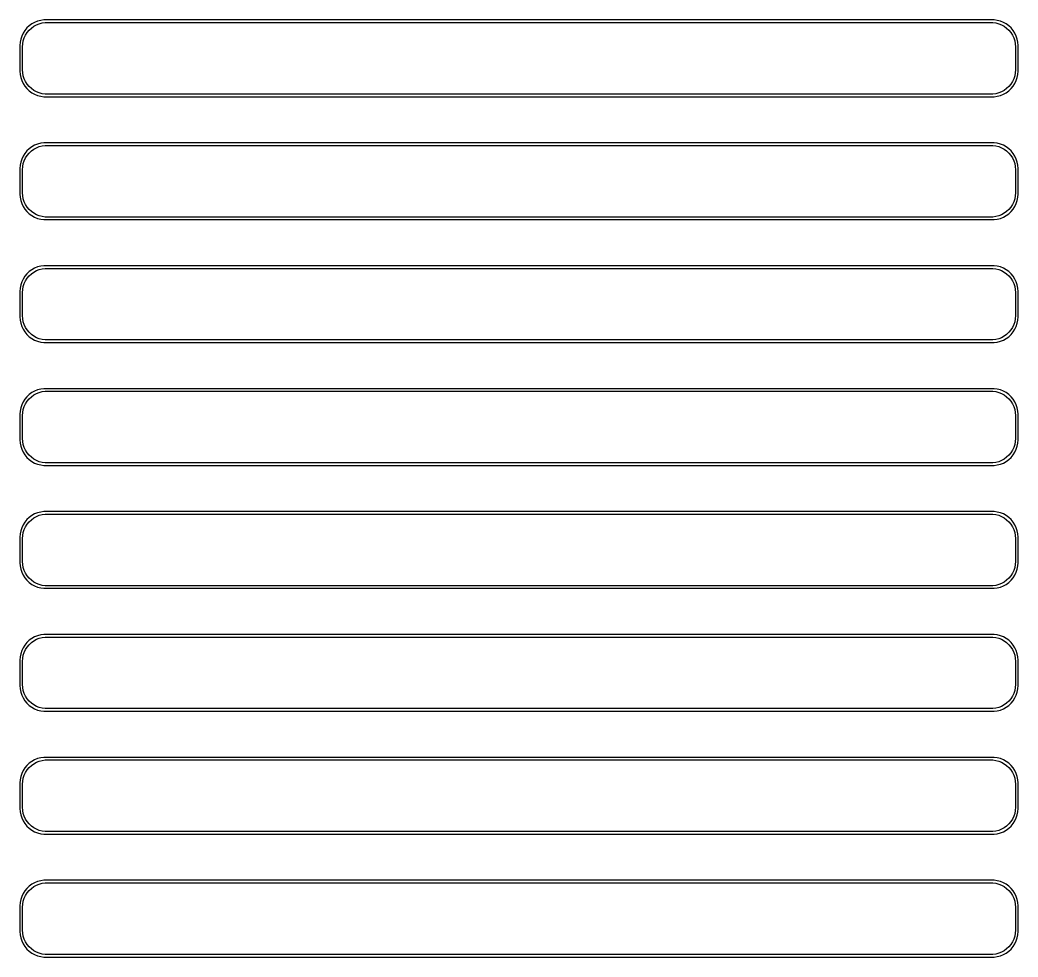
# Model space of a CAD drawing. Header units: metres. Extents: x -98 to 98, y 353 to 703.
# Drawn here: x -97.5 to 97.5, y 520.5 to 703.5 of the extents above; entities that cross this region are included whole.
import ezdxf

# ---------------------------------------------------------------- set-up
doc = ezdxf.new("R2010")
doc.units = ezdxf.units.M

msp = doc.modelspace()

# ---------------------------------------------------------------- linework, layer by layer
for p, q in [((-95.6871, 702.353), (-96.1448, 701.923)), ((-95.1791, 702.722), (-95.6871, 702.353)), ((-95.2778, 701.91), (-94.7952, 702.261)), ((-94.6289, 703.024), (-95.1791, 702.722)), ((-94.7952, 702.261), (-94.2724, 702.548)), ((-94.0451, 703.255), (-94.6289, 703.024)), ((-94.2724, 702.548), (-93.7178, 702.768)), ((-93.4369, 703.411), (-94.0451, 703.255)), ((-93.7178, 702.768), (-93.1401, 702.916)), ((-92.8139, 703.49), (-93.4369, 703.411)), ((-93.1401, 702.916), (-92.5482, 702.991)), ((92.8139, 703.49), (-92.8139, 703.49)), ((-92.5482, 702.991), (92.5482, 702.991)), ((92.5482, 702.991), (93.1401, 702.916)), ((93.4369, 703.411), (92.8139, 703.49)), ((93.1401, 702.916), (93.7178, 702.768)), ((94.0451, 703.255), (93.4369, 703.411)), ((93.7178, 702.768), (94.2724, 702.548)), ((94.6289, 703.024), (94.0451, 703.255)), ((94.2724, 702.548), (94.7952, 702.261)), ((95.1791, 702.722), (94.6289, 703.024)), ((94.7952, 702.261), (95.2778, 701.91)), ((95.6871, 702.353), (95.1791, 702.722)), ((96.1448, 701.923), (95.6871, 702.353)), ((-97.1489, 700.341), (-97.3429, 699.743)), ((-96.8815, 700.909), (-97.1489, 700.341)), ((-96.5451, 701.439), (-96.8815, 700.909)), ((-96.6664, 699.999), (-96.4125, 700.538)), ((-96.1448, 701.923), (-96.5451, 701.439)), ((-96.4125, 700.538), (-96.0928, 701.042)), ((-96.0928, 701.042), (-95.7126, 701.502)), ((-95.7126, 701.502), (-95.2778, 701.91)), ((95.2778, 701.91), (95.7126, 701.502)), ((95.7126, 701.502), (96.0928, 701.042)), ((96.0928, 701.042), (96.4125, 700.538)), ((96.5451, 701.439), (96.1448, 701.923)), ((96.4125, 700.538), (96.6664, 699.999)), ((96.8815, 700.909), (96.5451, 701.439)), ((97.1489, 700.341), (96.8815, 700.909)), ((97.3429, 699.743), (97.1489, 700.341)), ((-97.4606, 699.127), (-97.5, 698.5)), ((-97.5, 698.5), (-97.5, 693.5)), ((-97.3429, 699.743), (-97.4606, 699.127)), ((-97, 698.25), (-96.9625, 698.845)), ((-97, 693.75), (-97, 698.25)), ((-96.9625, 698.845), (-96.8508, 699.431)), ((-96.8508, 699.431), (-96.6664, 699.999)), ((96.6664, 699.999), (96.8508, 699.431)), ((96.8508, 699.431), (96.9625, 698.845)), ((96.9625, 698.845), (97, 698.25)), ((97, 698.25), (97, 693.75)), ((97.4606, 699.127), (97.3429, 699.743)), ((97.5, 698.5), (97.4606, 699.127)), ((97.5, 693.5), (97.5, 698.5)), ((-97.5, 693.5), (-97.4606, 692.873)), ((-97.4606, 692.873), (-97.3429, 692.257)), ((-97.3429, 692.257), (-97.1489, 691.659)), ((-96.9625, 693.155), (-97, 693.75)), ((-96.8508, 692.569), (-96.9625, 693.155)), ((-96.6664, 692.001), (-96.8508, 692.569)), ((96.8508, 692.569), (96.6664, 692.001)), ((96.9625, 693.155), (96.8508, 692.569)), ((97, 693.75), (96.9625, 693.155)), ((97.1489, 691.659), (97.3429, 692.257)), ((97.3429, 692.257), (97.4606, 692.873)), ((97.4606, 692.873), (97.5, 693.5)), ((-97.1489, 691.659), (-96.8815, 691.091)), ((-96.8815, 691.091), (-96.5451, 690.561)), ((-96.4125, 691.462), (-96.6664, 692.001)), ((-96.5451, 690.561), (-96.1448, 690.077)), ((-96.0928, 690.958), (-96.4125, 691.462)), ((-95.7126, 690.498), (-96.0928, 690.958)), ((-95.2778, 690.09), (-95.7126, 690.498)), ((95.7126, 690.498), (95.2778, 690.09)), ((96.0928, 690.958), (95.7126, 690.498)), ((96.4125, 691.462), (96.0928, 690.958)), ((96.1448, 690.077), (96.5451, 690.561)), ((96.6664, 692.001), (96.4125, 691.462)), ((96.5451, 690.561), (96.8815, 691.091)), ((96.8815, 691.091), (97.1489, 691.659)), ((-96.1448, 690.077), (-95.6871, 689.647)), ((-95.6871, 689.647), (-95.1791, 689.278)), ((-94.7952, 689.739), (-95.2778, 690.09)), ((-95.1791, 689.278), (-94.6289, 688.976)), ((-94.2724, 689.452), (-94.7952, 689.739)), ((-94.6289, 688.976), (-94.0451, 688.745)), ((-93.7178, 689.232), (-94.2724, 689.452)), ((-94.0451, 688.745), (-93.4369, 688.589)), ((-93.1401, 689.084), (-93.7178, 689.232)), ((-93.4369, 688.589), (-92.8139, 688.51)), ((-92.5482, 689.009), (-93.1401, 689.084)), ((-92.8139, 688.51), (92.8139, 688.51)), ((92.5482, 689.009), (-92.5482, 689.009)), ((93.1401, 689.084), (92.5482, 689.009)), ((92.8139, 688.51), (93.4369, 688.589)), ((93.7178, 689.232), (93.1401, 689.084)), ((93.4369, 688.589), (94.0451, 688.745)), ((94.2724, 689.452), (93.7178, 689.232)), ((94.0451, 688.745), (94.6289, 688.976)), ((94.7952, 689.739), (94.2724, 689.452)), ((94.6289, 688.976), (95.1791, 689.278)), ((95.2778, 690.09), (94.7952, 689.739)), ((95.1791, 689.278), (95.6871, 689.647)), ((95.6871, 689.647), (96.1448, 690.077)), ((-95.1791, 678.722), (-95.6871, 678.353)), ((-94.6289, 679.024), (-95.1791, 678.722)), ((-94.0451, 679.255), (-94.6289, 679.024)), ((-94.2724, 678.548), (-93.7178, 678.768)), ((-93.4369, 679.411), (-94.0451, 679.255)), ((-93.7178, 678.768), (-93.1401, 678.916)), ((-92.8139, 679.49), (-93.4369, 679.411)), ((-93.1401, 678.916), (-92.5482, 678.991)), ((92.8139, 679.49), (-92.8139, 679.49)), ((-92.5482, 678.991), (92.5482, 678.991)), ((92.5482, 678.991), (93.1401, 678.916)), ((93.4369, 679.411), (92.8139, 679.49)), ((93.1401, 678.916), (93.7178, 678.768)), ((94.0451, 679.255), (93.4369, 679.411)), ((93.7178, 678.768), (94.2724, 678.548)), ((94.6289, 679.024), (94.0451, 679.255)), ((95.1791, 678.722), (94.6289, 679.024)), ((95.6871, 678.353), (95.1791, 678.722)), ((-96.8815, 676.909), (-97.1489, 676.341)), ((-96.5451, 677.439), (-96.8815, 676.909)), ((-96.1448, 677.923), (-96.5451, 677.439)), ((-96.4125, 676.538), (-96.0928, 677.042)), ((-95.6871, 678.353), (-96.1448, 677.923)), ((-96.0928, 677.042), (-95.7126, 677.502)), ((-95.7126, 677.502), (-95.2778, 677.91)), ((-95.2778, 677.91), (-94.7952, 678.261)), ((-94.7952, 678.261), (-94.2724, 678.548)), ((94.2724, 678.548), (94.7952, 678.261)), ((94.7952, 678.261), (95.2778, 677.91)), ((95.2778, 677.91), (95.7126, 677.502)), ((96.1448, 677.923), (95.6871, 678.353)), ((95.7126, 677.502), (96.0928, 677.042)), ((96.0928, 677.042), (96.4125, 676.538)), ((96.5451, 677.439), (96.1448, 677.923)), ((96.8815, 676.909), (96.5451, 677.439)), ((97.1489, 676.341), (96.8815, 676.909)), ((-97.4606, 675.127), (-97.5, 674.5)), ((-97.3429, 675.743), (-97.4606, 675.127)), ((-97.1489, 676.341), (-97.3429, 675.743)), ((-97, 674.25), (-96.9625, 674.845)), ((-96.9625, 674.845), (-96.8508, 675.431)), ((-96.8508, 675.431), (-96.6664, 675.999)), ((-96.6664, 675.999), (-96.4125, 676.538)), ((96.4125, 676.538), (96.6664, 675.999)), ((96.6664, 675.999), (96.8508, 675.431)), ((96.8508, 675.431), (96.9625, 674.845)), ((96.9625, 674.845), (97, 674.25)), ((97.3429, 675.743), (97.1489, 676.341)), ((97.4606, 675.127), (97.3429, 675.743)), ((97.5, 674.5), (97.4606, 675.127)), ((-97.5, 674.5), (-97.5, 669.5)), ((-97, 669.75), (-97, 674.25)), ((97, 674.25), (97, 669.75)), ((97.5, 669.5), (97.5, 674.5)), ((-97.5, 669.5), (-97.4606, 668.873)), ((-97.4606, 668.873), (-97.3429, 668.257)), ((-96.9625, 669.155), (-97, 669.75)), ((-96.8508, 668.569), (-96.9625, 669.155)), ((96.9625, 669.155), (96.8508, 668.569)), ((97, 669.75), (96.9625, 669.155)), ((97.3429, 668.257), (97.4606, 668.873)), ((97.4606, 668.873), (97.5, 669.5)), ((-97.3429, 668.257), (-97.1489, 667.659)), ((-97.1489, 667.659), (-96.8815, 667.091)), ((-96.8815, 667.091), (-96.5451, 666.561)), ((-96.6664, 668.001), (-96.8508, 668.569)), ((-96.4125, 667.462), (-96.6664, 668.001)), ((-96.0928, 666.958), (-96.4125, 667.462)), ((-95.7126, 666.498), (-96.0928, 666.958)), ((96.0928, 666.958), (95.7126, 666.498)), ((96.4125, 667.462), (96.0928, 666.958)), ((96.6664, 668.001), (96.4125, 667.462)), ((96.5451, 666.561), (96.8815, 667.091)), ((96.8508, 668.569), (96.6664, 668.001)), ((96.8815, 667.091), (97.1489, 667.659)), ((97.1489, 667.659), (97.3429, 668.257)), ((-96.5451, 666.561), (-96.1448, 666.077)), ((-96.1448, 666.077), (-95.6871, 665.647)), ((-95.2778, 666.09), (-95.7126, 666.498)), ((-95.6871, 665.647), (-95.1791, 665.278)), ((-94.7952, 665.739), (-95.2778, 666.09)), ((-95.1791, 665.278), (-94.6289, 664.976)), ((-94.2724, 665.452), (-94.7952, 665.739)), ((-94.6289, 664.976), (-94.0451, 664.745)), ((-93.7178, 665.232), (-94.2724, 665.452)), ((-93.1401, 665.084), (-93.7178, 665.232)), ((-92.5482, 665.009), (-93.1401, 665.084)), ((92.5482, 665.009), (-92.5482, 665.009)), ((93.1401, 665.084), (92.5482, 665.009)), ((93.7178, 665.232), (93.1401, 665.084)), ((94.2724, 665.452), (93.7178, 665.232)), ((94.0451, 664.745), (94.6289, 664.976)), ((94.7952, 665.739), (94.2724, 665.452)), ((94.6289, 664.976), (95.1791, 665.278)), ((95.2778, 666.09), (94.7952, 665.739)), ((95.1791, 665.278), (95.6871, 665.647)), ((95.7126, 666.498), (95.2778, 666.09)), ((95.6871, 665.647), (96.1448, 666.077)), ((96.1448, 666.077), (96.5451, 666.561)), ((-94.0451, 664.745), (-93.4369, 664.589)), ((-93.4369, 664.589), (-92.8139, 664.51)), ((-92.8139, 664.51), (92.8139, 664.51)), ((92.8139, 664.51), (93.4369, 664.589)), ((93.4369, 664.589), (94.0451, 664.745)), ((-94.0451, 655.255), (-94.6289, 655.024)), ((-93.4369, 655.411), (-94.0451, 655.255)), ((-92.8139, 655.49), (-93.4369, 655.411)), ((92.8139, 655.49), (-92.8139, 655.49)), ((93.4369, 655.411), (92.8139, 655.49)), ((94.0451, 655.255), (93.4369, 655.411)), ((94.6289, 655.024), (94.0451, 655.255)), ((-96.5451, 653.439), (-96.8815, 652.909)), ((-96.1448, 653.923), (-96.5451, 653.439)), ((-95.6871, 654.353), (-96.1448, 653.923)), ((-96.0928, 653.042), (-95.7126, 653.502)), ((-95.7126, 653.502), (-95.2778, 653.91)), ((-95.1791, 654.722), (-95.6871, 654.353)), ((-95.2778, 653.91), (-94.7952, 654.261)), ((-94.6289, 655.024), (-95.1791, 654.722)), ((-94.7952, 654.261), (-94.2724, 654.548)), ((-94.2724, 654.548), (-93.7178, 654.768)), ((-93.7178, 654.768), (-93.1401, 654.916)), ((-93.1401, 654.916), (-92.5482, 654.991)), ((-92.5482, 654.991), (92.5482, 654.991)), ((92.5482, 654.991), (93.1401, 654.916)), ((93.1401, 654.916), (93.7178, 654.768)), ((93.7178, 654.768), (94.2724, 654.548)), ((94.2724, 654.548), (94.7952, 654.261)), ((95.1791, 654.722), (94.6289, 655.024)), ((94.7952, 654.261), (95.2778, 653.91)), ((95.6871, 654.353), (95.1791, 654.722)), ((95.2778, 653.91), (95.7126, 653.502)), ((96.1448, 653.923), (95.6871, 654.353)), ((95.7126, 653.502), (96.0928, 653.042)), ((96.5451, 653.439), (96.1448, 653.923)), ((96.8815, 652.909), (96.5451, 653.439)), ((-97.3429, 651.743), (-97.4606, 651.127)), ((-97.1489, 652.341), (-97.3429, 651.743)), ((-96.8815, 652.909), (-97.1489, 652.341)), ((-96.9625, 650.845), (-96.8508, 651.431)), ((-96.8508, 651.431), (-96.6664, 651.999)), ((-96.6664, 651.999), (-96.4125, 652.538)), ((-96.4125, 652.538), (-96.0928, 653.042)), ((96.0928, 653.042), (96.4125, 652.538)), ((96.4125, 652.538), (96.6664, 651.999)), ((96.6664, 651.999), (96.8508, 651.431)), ((96.8508, 651.431), (96.9625, 650.845)), ((97.1489, 652.341), (96.8815, 652.909)), ((97.3429, 651.743), (97.1489, 652.341)), ((97.4606, 651.127), (97.3429, 651.743)), ((-97.4606, 651.127), (-97.5, 650.5)), ((-97.5, 650.5), (-97.5, 645.5)), ((-97, 650.25), (-96.9625, 650.845)), ((-97, 645.75), (-97, 650.25)), ((96.9625, 650.845), (97, 650.25)), ((97, 650.25), (97, 645.75)), ((97.5, 650.5), (97.4606, 651.127)), ((97.5, 645.5), (97.5, 650.5)), ((-97.5, 645.5), (-97.4606, 644.873)), ((-96.9625, 645.155), (-97, 645.75)), ((97, 645.75), (96.9625, 645.155)), ((97.4606, 644.873), (97.5, 645.5)), ((-97.4606, 644.873), (-97.3429, 644.257)), ((-97.3429, 644.257), (-97.1489, 643.659)), ((-97.1489, 643.659), (-96.8815, 643.091)), ((-96.8508, 644.569), (-96.9625, 645.155)), ((-96.6664, 644.001), (-96.8508, 644.569)), ((-96.4125, 643.462), (-96.6664, 644.001)), ((96.6664, 644.001), (96.4125, 643.462)), ((96.8508, 644.569), (96.6664, 644.001)), ((96.9625, 645.155), (96.8508, 644.569)), ((96.8815, 643.091), (97.1489, 643.659)), ((97.1489, 643.659), (97.3429, 644.257)), ((97.3429, 644.257), (97.4606, 644.873)), ((-96.8815, 643.091), (-96.5451, 642.561)), ((-96.5451, 642.561), (-96.1448, 642.077)), ((-96.0928, 642.958), (-96.4125, 643.462)), ((-96.1448, 642.077), (-95.6871, 641.647)), ((-95.7126, 642.498), (-96.0928, 642.958)), ((-95.2778, 642.09), (-95.7126, 642.498)), ((-95.6871, 641.647), (-95.1791, 641.278)), ((-94.7952, 641.739), (-95.2778, 642.09)), ((-94.2724, 641.452), (-94.7952, 641.739)), ((94.7952, 641.739), (94.2724, 641.452)), ((95.2778, 642.09), (94.7952, 641.739)), ((95.1791, 641.278), (95.6871, 641.647)), ((95.7126, 642.498), (95.2778, 642.09)), ((95.6871, 641.647), (96.1448, 642.077)), ((96.0928, 642.958), (95.7126, 642.498)), ((96.4125, 643.462), (96.0928, 642.958)), ((96.1448, 642.077), (96.5451, 642.561)), ((96.5451, 642.561), (96.8815, 643.091)), ((-95.1791, 641.278), (-94.6289, 640.976)), ((-94.6289, 640.976), (-94.0451, 640.745)), ((-93.7178, 641.232), (-94.2724, 641.452)), ((-94.0451, 640.745), (-93.4369, 640.589)), ((-93.1401, 641.084), (-93.7178, 641.232)), ((-93.4369, 640.589), (-92.8139, 640.51)), ((-92.5482, 641.009), (-93.1401, 641.084)), ((-92.8139, 640.51), (92.8139, 640.51)), ((92.5482, 641.009), (-92.5482, 641.009)), ((93.1401, 641.084), (92.5482, 641.009)), ((92.8139, 640.51), (93.4369, 640.589)), ((93.7178, 641.232), (93.1401, 641.084)), ((93.4369, 640.589), (94.0451, 640.745)), ((94.2724, 641.452), (93.7178, 641.232)), ((94.0451, 640.745), (94.6289, 640.976)), ((94.6289, 640.976), (95.1791, 641.278)), ((-96.1448, 629.923), (-96.5451, 629.439)), ((-95.6871, 630.353), (-96.1448, 629.923)), ((-95.7126, 629.502), (-95.2778, 629.91)), ((-95.1791, 630.722), (-95.6871, 630.353)), ((-95.2778, 629.91), (-94.7952, 630.261)), ((-94.6289, 631.024), (-95.1791, 630.722)), ((-94.7952, 630.261), (-94.2724, 630.548)), ((-94.0451, 631.255), (-94.6289, 631.024)), ((-94.2724, 630.548), (-93.7178, 630.768)), ((-93.4369, 631.411), (-94.0451, 631.255)), ((-93.7178, 630.768), (-93.1401, 630.916)), ((-92.8139, 631.49), (-93.4369, 631.411)), ((-93.1401, 630.916), (-92.5482, 630.991)), ((92.8139, 631.49), (-92.8139, 631.49)), ((-92.5482, 630.991), (92.5482, 630.991)), ((92.5482, 630.991), (93.1401, 630.916)), ((93.4369, 631.411), (92.8139, 631.49)), ((93.1401, 630.916), (93.7178, 630.768)), ((94.0451, 631.255), (93.4369, 631.411)), ((93.7178, 630.768), (94.2724, 630.548)), ((94.6289, 631.024), (94.0451, 631.255)), ((94.2724, 630.548), (94.7952, 630.261)), ((95.1791, 630.722), (94.6289, 631.024)), ((94.7952, 630.261), (95.2778, 629.91)), ((95.6871, 630.353), (95.1791, 630.722)), ((95.2778, 629.91), (95.7126, 629.502)), ((96.1448, 629.923), (95.6871, 630.353)), ((96.5451, 629.439), (96.1448, 629.923)), ((-97.1489, 628.341), (-97.3429, 627.743)), ((-96.8815, 628.909), (-97.1489, 628.341)), ((-96.5451, 629.439), (-96.8815, 628.909)), ((-96.8508, 627.431), (-96.6664, 627.999)), ((-96.6664, 627.999), (-96.4125, 628.538)), ((-96.4125, 628.538), (-96.0928, 629.042)), ((-96.0928, 629.042), (-95.7126, 629.502)), ((95.7126, 629.502), (96.0928, 629.042)), ((96.0928, 629.042), (96.4125, 628.538)), ((96.4125, 628.538), (96.6664, 627.999)), ((96.8815, 628.909), (96.5451, 629.439)), ((96.6664, 627.999), (96.8508, 627.431)), ((97.1489, 628.341), (96.8815, 628.909)), ((97.3429, 627.743), (97.1489, 628.341)), ((-97.4606, 627.127), (-97.5, 626.5)), ((-97.5, 626.5), (-97.5, 621.5)), ((-97.3429, 627.743), (-97.4606, 627.127)), ((-97, 626.25), (-96.9625, 626.845)), ((-97, 621.75), (-97, 626.25)), ((-96.9625, 626.845), (-96.8508, 627.431)), ((96.8508, 627.431), (96.9625, 626.845)), ((96.9625, 626.845), (97, 626.25)), ((97, 626.25), (97, 621.75)), ((97.4606, 627.127), (97.3429, 627.743)), ((97.5, 626.5), (97.4606, 627.127)), ((97.5, 621.5), (97.5, 626.5)), ((-97.5, 621.5), (-97.4606, 620.873)), ((-97.4606, 620.873), (-97.3429, 620.257)), ((-97.3429, 620.257), (-97.1489, 619.659)), ((-96.9625, 621.155), (-97, 621.75)), ((-96.8508, 620.569), (-96.9625, 621.155)), ((-96.6664, 620.001), (-96.8508, 620.569)), ((96.8508, 620.569), (96.6664, 620.001)), ((96.9625, 621.155), (96.8508, 620.569)), ((97, 621.75), (96.9625, 621.155)), ((97.1489, 619.659), (97.3429, 620.257)), ((97.3429, 620.257), (97.4606, 620.873)), ((97.4606, 620.873), (97.5, 621.5)), ((-97.1489, 619.659), (-96.8815, 619.091)), ((-96.8815, 619.091), (-96.5451, 618.561)), ((-96.4125, 619.462), (-96.6664, 620.001)), ((-96.5451, 618.561), (-96.1448, 618.077)), ((-96.0928, 618.958), (-96.4125, 619.462)), ((-95.7126, 618.498), (-96.0928, 618.958)), ((-95.2778, 618.09), (-95.7126, 618.498)), ((95.7126, 618.498), (95.2778, 618.09)), ((96.0928, 618.958), (95.7126, 618.498)), ((96.4125, 619.462), (96.0928, 618.958)), ((96.1448, 618.077), (96.5451, 618.561)), ((96.6664, 620.001), (96.4125, 619.462)), ((96.5451, 618.561), (96.8815, 619.091)), ((96.8815, 619.091), (97.1489, 619.659)), ((-96.1448, 618.077), (-95.6871, 617.647)), ((-95.6871, 617.647), (-95.1791, 617.278)), ((-94.7952, 617.739), (-95.2778, 618.09)), ((-95.1791, 617.278), (-94.6289, 616.976)), ((-94.2724, 617.452), (-94.7952, 617.739)), ((-94.6289, 616.976), (-94.0451, 616.745)), ((-93.7178, 617.232), (-94.2724, 617.452)), ((-94.0451, 616.745), (-93.4369, 616.589)), ((-93.1401, 617.084), (-93.7178, 617.232)), ((-93.4369, 616.589), (-92.8139, 616.51)), ((-92.5482, 617.009), (-93.1401, 617.084)), ((-92.8139, 616.51), (92.8139, 616.51)), ((92.5482, 617.009), (-92.5482, 617.009)), ((93.1401, 617.084), (92.5482, 617.009)), ((92.8139, 616.51), (93.4369, 616.589)), ((93.7178, 617.232), (93.1401, 617.084)), ((93.4369, 616.589), (94.0451, 616.745)), ((94.2724, 617.452), (93.7178, 617.232)), ((94.0451, 616.745), (94.6289, 616.976)), ((94.7952, 617.739), (94.2724, 617.452)), ((94.6289, 616.976), (95.1791, 617.278)), ((95.2778, 618.09), (94.7952, 617.739)), ((95.1791, 617.278), (95.6871, 617.647)), ((95.6871, 617.647), (96.1448, 618.077)), ((-95.1791, 606.722), (-95.6871, 606.353)), ((-94.6289, 607.024), (-95.1791, 606.722)), ((-94.7952, 606.261), (-94.2724, 606.548)), ((-94.0451, 607.255), (-94.6289, 607.024)), ((-94.2724, 606.548), (-93.7178, 606.768)), ((-93.4369, 607.411), (-94.0451, 607.255)), ((-93.7178, 606.768), (-93.1401, 606.916)), ((-92.8139, 607.49), (-93.4369, 607.411)), ((-93.1401, 606.916), (-92.5482, 606.991)), ((92.8139, 607.49), (-92.8139, 607.49)), ((-92.5482, 606.991), (92.5482, 606.991)), ((92.5482, 606.991), (93.1401, 606.916)), ((93.4369, 607.411), (92.8139, 607.49)), ((93.1401, 606.916), (93.7178, 606.768)), ((94.0451, 607.255), (93.4369, 607.411)), ((93.7178, 606.768), (94.2724, 606.548)), ((94.6289, 607.024), (94.0451, 607.255)), ((94.2724, 606.548), (94.7952, 606.261)), ((95.1791, 606.722), (94.6289, 607.024)), ((95.6871, 606.353), (95.1791, 606.722)), ((-96.8815, 604.909), (-97.1489, 604.341)), ((-96.5451, 605.439), (-96.8815, 604.909)), ((-96.6664, 603.999), (-96.4125, 604.538)), ((-96.1448, 605.923), (-96.5451, 605.439)), ((-96.4125, 604.538), (-96.0928, 605.042)), ((-95.6871, 606.353), (-96.1448, 605.923)), ((-96.0928, 605.042), (-95.7126, 605.502)), ((-95.7126, 605.502), (-95.2778, 605.91)), ((-95.2778, 605.91), (-94.7952, 606.261)), ((94.7952, 606.261), (95.2778, 605.91)), ((95.2778, 605.91), (95.7126, 605.502)), ((96.1448, 605.923), (95.6871, 606.353)), ((95.7126, 605.502), (96.0928, 605.042)), ((96.0928, 605.042), (96.4125, 604.538)), ((96.5451, 605.439), (96.1448, 605.923)), ((96.4125, 604.538), (96.6664, 603.999)), ((96.8815, 604.909), (96.5451, 605.439)), ((97.1489, 604.341), (96.8815, 604.909)), ((-97.4606, 603.127), (-97.5, 602.5)), ((-97.3429, 603.743), (-97.4606, 603.127)), ((-97.1489, 604.341), (-97.3429, 603.743)), ((-97, 602.25), (-96.9625, 602.845)), ((-96.9625, 602.845), (-96.8508, 603.431)), ((-96.8508, 603.431), (-96.6664, 603.999)), ((96.6664, 603.999), (96.8508, 603.431)), ((96.8508, 603.431), (96.9625, 602.845)), ((96.9625, 602.845), (97, 602.25)), ((97.3429, 603.743), (97.1489, 604.341)), ((97.4606, 603.127), (97.3429, 603.743)), ((97.5, 602.5), (97.4606, 603.127)), ((-97.5, 602.5), (-97.5, 597.5)), ((-97, 597.75), (-97, 602.25)), ((97, 602.25), (97, 597.75)), ((97.5, 597.5), (97.5, 602.5)), ((-97.5, 597.5), (-97.4606, 596.873)), ((-97.4606, 596.873), (-97.3429, 596.257)), ((-96.9625, 597.155), (-97, 597.75)), ((-96.8508, 596.569), (-96.9625, 597.155)), ((96.9625, 597.155), (96.8508, 596.569)), ((97, 597.75), (96.9625, 597.155)), ((97.3429, 596.257), (97.4606, 596.873)), ((97.4606, 596.873), (97.5, 597.5)), ((-97.3429, 596.257), (-97.1489, 595.659)), ((-97.1489, 595.659), (-96.8815, 595.091)), ((-96.8815, 595.091), (-96.5451, 594.561)), ((-96.6664, 596.001), (-96.8508, 596.569)), ((-96.4125, 595.462), (-96.6664, 596.001)), ((-96.0928, 594.958), (-96.4125, 595.462)), ((-95.7126, 594.498), (-96.0928, 594.958)), ((96.0928, 594.958), (95.7126, 594.498)), ((96.4125, 595.462), (96.0928, 594.958)), ((96.6664, 596.001), (96.4125, 595.462)), ((96.5451, 594.561), (96.8815, 595.091)), ((96.8508, 596.569), (96.6664, 596.001)), ((96.8815, 595.091), (97.1489, 595.659)), ((97.1489, 595.659), (97.3429, 596.257)), ((-96.5451, 594.561), (-96.1448, 594.077)), ((-96.1448, 594.077), (-95.6871, 593.647)), ((-95.2778, 594.09), (-95.7126, 594.498)), ((-95.6871, 593.647), (-95.1791, 593.278)), ((-94.7952, 593.739), (-95.2778, 594.09)), ((-95.1791, 593.278), (-94.6289, 592.976)), ((-94.2724, 593.452), (-94.7952, 593.739)), ((-94.6289, 592.976), (-94.0451, 592.745)), ((-93.7178, 593.232), (-94.2724, 593.452)), ((-93.1401, 593.084), (-93.7178, 593.232)), ((-92.5482, 593.009), (-93.1401, 593.084)), ((92.5482, 593.009), (-92.5482, 593.009)), ((93.1401, 593.084), (92.5482, 593.009)), ((93.7178, 593.232), (93.1401, 593.084)), ((94.2724, 593.452), (93.7178, 593.232)), ((94.0451, 592.745), (94.6289, 592.976)), ((94.7952, 593.739), (94.2724, 593.452)), ((94.6289, 592.976), (95.1791, 593.278)), ((95.2778, 594.09), (94.7952, 593.739)), ((95.1791, 593.278), (95.6871, 593.647)), ((95.7126, 594.498), (95.2778, 594.09)), ((95.6871, 593.647), (96.1448, 594.077)), ((96.1448, 594.077), (96.5451, 594.561)), ((-94.0451, 592.745), (-93.4369, 592.589)), ((-93.4369, 592.589), (-92.8139, 592.51)), ((-92.8139, 592.51), (92.8139, 592.51)), ((92.8139, 592.51), (93.4369, 592.589)), ((93.4369, 592.589), (94.0451, 592.745)), ((-94.0451, 583.255), (-94.6289, 583.024)), ((-93.4369, 583.411), (-94.0451, 583.255)), ((-92.8139, 583.49), (-93.4369, 583.411)), ((92.8139, 583.49), (-92.8139, 583.49)), ((93.4369, 583.411), (92.8139, 583.49)), ((94.0451, 583.255), (93.4369, 583.411)), ((94.6289, 583.024), (94.0451, 583.255)), ((-96.5451, 581.439), (-96.8815, 580.909)), ((-96.1448, 581.923), (-96.5451, 581.439)), ((-95.6871, 582.353), (-96.1448, 581.923)), ((-96.0928, 581.042), (-95.7126, 581.502)), ((-95.7126, 581.502), (-95.2778, 581.91)), ((-95.1791, 582.722), (-95.6871, 582.353)), ((-95.2778, 581.91), (-94.7952, 582.261)), ((-94.6289, 583.024), (-95.1791, 582.722)), ((-94.7952, 582.261), (-94.2724, 582.548)), ((-94.2724, 582.548), (-93.7178, 582.768)), ((-93.7178, 582.768), (-93.1401, 582.916)), ((-93.1401, 582.916), (-92.5482, 582.991)), ((-92.5482, 582.991), (92.5482, 582.991)), ((92.5482, 582.991), (93.1401, 582.916)), ((93.1401, 582.916), (93.7178, 582.768)), ((93.7178, 582.768), (94.2724, 582.548)), ((94.2724, 582.548), (94.7952, 582.261)), ((95.1791, 582.722), (94.6289, 583.024)), ((94.7952, 582.261), (95.2778, 581.91)), ((95.6871, 582.353), (95.1791, 582.722)), ((95.2778, 581.91), (95.7126, 581.502)), ((96.1448, 581.923), (95.6871, 582.353)), ((95.7126, 581.502), (96.0928, 581.042)), ((96.5451, 581.439), (96.1448, 581.923)), ((96.8815, 580.909), (96.5451, 581.439)), ((-97.3429, 579.743), (-97.4606, 579.127)), ((-97.1489, 580.341), (-97.3429, 579.743)), ((-96.8815, 580.909), (-97.1489, 580.341)), ((-96.9625, 578.845), (-96.8508, 579.431)), ((-96.8508, 579.431), (-96.6664, 579.999)), ((-96.6664, 579.999), (-96.4125, 580.538)), ((-96.4125, 580.538), (-96.0928, 581.042)), ((96.0928, 581.042), (96.4125, 580.538)), ((96.4125, 580.538), (96.6664, 579.999)), ((96.6664, 579.999), (96.8508, 579.431)), ((96.8508, 579.431), (96.9625, 578.845)), ((97.1489, 580.341), (96.8815, 580.909)), ((97.3429, 579.743), (97.1489, 580.341)), ((97.4606, 579.127), (97.3429, 579.743)), ((-97.4606, 579.127), (-97.5, 578.5)), ((-97.5, 578.5), (-97.5, 573.5)), ((-97, 578.25), (-96.9625, 578.845)), ((-97, 573.75), (-97, 578.25)), ((96.9625, 578.845), (97, 578.25)), ((97, 578.25), (97, 573.75)), ((97.5, 578.5), (97.4606, 579.127)), ((97.5, 573.5), (97.5, 578.5)), ((-97.5, 573.5), (-97.4606, 572.873)), ((-96.9625, 573.155), (-97, 573.75)), ((97, 573.75), (96.9625, 573.155)), ((97.4606, 572.873), (97.5, 573.5)), ((-97.4606, 572.873), (-97.3429, 572.257)), ((-97.3429, 572.257), (-97.1489, 571.659)), ((-97.1489, 571.659), (-96.8815, 571.091)), ((-96.8508, 572.569), (-96.9625, 573.155)), ((-96.6664, 572.001), (-96.8508, 572.569)), ((-96.4125, 571.462), (-96.6664, 572.001)), ((-96.0928, 570.958), (-96.4125, 571.462)), ((96.4125, 571.462), (96.0928, 570.958)), ((96.6664, 572.001), (96.4125, 571.462)), ((96.8508, 572.569), (96.6664, 572.001)), ((96.9625, 573.155), (96.8508, 572.569)), ((96.8815, 571.091), (97.1489, 571.659)), ((97.1489, 571.659), (97.3429, 572.257)), ((97.3429, 572.257), (97.4606, 572.873)), ((-96.8815, 571.091), (-96.5451, 570.561)), ((-96.5451, 570.561), (-96.1448, 570.077)), ((-96.1448, 570.077), (-95.6871, 569.647)), ((-95.7126, 570.498), (-96.0928, 570.958)), ((-95.2778, 570.09), (-95.7126, 570.498)), ((-95.6871, 569.647), (-95.1791, 569.278)), ((-94.7952, 569.739), (-95.2778, 570.09)), ((-94.2724, 569.452), (-94.7952, 569.739)), ((-93.7178, 569.232), (-94.2724, 569.452)), ((94.2724, 569.452), (93.7178, 569.232)), ((94.7952, 569.739), (94.2724, 569.452)), ((95.2778, 570.09), (94.7952, 569.739)), ((95.1791, 569.278), (95.6871, 569.647)), ((95.7126, 570.498), (95.2778, 570.09)), ((95.6871, 569.647), (96.1448, 570.077)), ((96.0928, 570.958), (95.7126, 570.498)), ((96.1448, 570.077), (96.5451, 570.561)), ((96.5451, 570.561), (96.8815, 571.091)), ((-95.1791, 569.278), (-94.6289, 568.976)), ((-94.6289, 568.976), (-94.0451, 568.745)), ((-94.0451, 568.745), (-93.4369, 568.589)), ((-93.1401, 569.084), (-93.7178, 569.232)), ((-93.4369, 568.589), (-92.8139, 568.51)), ((-92.5482, 569.009), (-93.1401, 569.084)), ((-92.8139, 568.51), (92.8139, 568.51)), ((92.5482, 569.009), (-92.5482, 569.009)), ((93.1401, 569.084), (92.5482, 569.009)), ((92.8139, 568.51), (93.4369, 568.589)), ((93.7178, 569.232), (93.1401, 569.084)), ((93.4369, 568.589), (94.0451, 568.745)), ((94.0451, 568.745), (94.6289, 568.976)), ((94.6289, 568.976), (95.1791, 569.278)), ((-96.1448, 557.923), (-96.5451, 557.439)), ((-95.6871, 558.353), (-96.1448, 557.923)), ((-95.7126, 557.502), (-95.2778, 557.91)), ((-95.1791, 558.722), (-95.6871, 558.353)), ((-95.2778, 557.91), (-94.7952, 558.261)), ((-94.6289, 559.024), (-95.1791, 558.722)), ((-94.7952, 558.261), (-94.2724, 558.548)), ((-94.0451, 559.255), (-94.6289, 559.024)), ((-94.2724, 558.548), (-93.7178, 558.768)), ((-93.4369, 559.411), (-94.0451, 559.255)), ((-93.7178, 558.768), (-93.1401, 558.916)), ((-92.8139, 559.49), (-93.4369, 559.411)), ((-93.1401, 558.916), (-92.5482, 558.991)), ((92.8139, 559.49), (-92.8139, 559.49)), ((-92.5482, 558.991), (92.5482, 558.991)), ((92.5482, 558.991), (93.1401, 558.916)), ((93.4369, 559.411), (92.8139, 559.49)), ((93.1401, 558.916), (93.7178, 558.768)), ((94.0451, 559.255), (93.4369, 559.411)), ((93.7178, 558.768), (94.2724, 558.548)), ((94.6289, 559.024), (94.0451, 559.255)), ((94.2724, 558.548), (94.7952, 558.261)), ((95.1791, 558.722), (94.6289, 559.024)), ((94.7952, 558.261), (95.2778, 557.91)), ((95.6871, 558.353), (95.1791, 558.722)), ((95.2778, 557.91), (95.7126, 557.502)), ((96.1448, 557.923), (95.6871, 558.353)), ((96.5451, 557.439), (96.1448, 557.923)), ((-97.1489, 556.341), (-97.3429, 555.743)), ((-96.8815, 556.909), (-97.1489, 556.341)), ((-96.5451, 557.439), (-96.8815, 556.909)), ((-96.8508, 555.431), (-96.6664, 555.999)), ((-96.6664, 555.999), (-96.4125, 556.538)), ((-96.4125, 556.538), (-96.0928, 557.042)), ((-96.0928, 557.042), (-95.7126, 557.502)), ((95.7126, 557.502), (96.0928, 557.042)), ((96.0928, 557.042), (96.4125, 556.538)), ((96.4125, 556.538), (96.6664, 555.999)), ((96.8815, 556.909), (96.5451, 557.439)), ((96.6664, 555.999), (96.8508, 555.431)), ((97.1489, 556.341), (96.8815, 556.909)), ((97.3429, 555.743), (97.1489, 556.341)), ((-97.4606, 555.127), (-97.5, 554.5)), ((-97.5, 554.5), (-97.5, 549.5)), ((-97.3429, 555.743), (-97.4606, 555.127)), ((-97, 554.25), (-96.9625, 554.845)), ((-97, 549.75), (-97, 554.25)), ((-96.9625, 554.845), (-96.8508, 555.431)), ((96.8508, 555.431), (96.9625, 554.845)), ((96.9625, 554.845), (97, 554.25)), ((97, 554.25), (97, 549.75)), ((97.4606, 555.127), (97.3429, 555.743)), ((97.5, 554.5), (97.4606, 555.127)), ((97.5, 549.5), (97.5, 554.5)), ((-97.5, 549.5), (-97.4606, 548.873)), ((-97.4606, 548.873), (-97.3429, 548.257)), ((-97.3429, 548.257), (-97.1489, 547.659)), ((-96.9625, 549.155), (-97, 549.75)), ((-96.8508, 548.569), (-96.9625, 549.155)), ((-96.6664, 548.001), (-96.8508, 548.569)), ((-96.4125, 547.462), (-96.6664, 548.001)), ((96.6664, 548.001), (96.4125, 547.462)), ((96.8508, 548.569), (96.6664, 548.001)), ((96.9625, 549.155), (96.8508, 548.569)), ((97, 549.75), (96.9625, 549.155)), ((97.1489, 547.659), (97.3429, 548.257)), ((97.3429, 548.257), (97.4606, 548.873)), ((97.4606, 548.873), (97.5, 549.5)), ((-97.1489, 547.659), (-96.8815, 547.091)), ((-96.8815, 547.091), (-96.5451, 546.561)), ((-96.5451, 546.561), (-96.1448, 546.077)), ((-96.0928, 546.958), (-96.4125, 547.462)), ((-96.1448, 546.077), (-95.6871, 545.647)), ((-95.7126, 546.498), (-96.0928, 546.958)), ((-95.2778, 546.09), (-95.7126, 546.498)), ((-94.7952, 545.739), (-95.2778, 546.09)), ((95.2778, 546.09), (94.7952, 545.739)), ((95.7126, 546.498), (95.2778, 546.09)), ((95.6871, 545.647), (96.1448, 546.077)), ((96.0928, 546.958), (95.7126, 546.498)), ((96.4125, 547.462), (96.0928, 546.958)), ((96.1448, 546.077), (96.5451, 546.561)), ((96.5451, 546.561), (96.8815, 547.091)), ((96.8815, 547.091), (97.1489, 547.659)), ((-95.6871, 545.647), (-95.1791, 545.278)), ((-95.1791, 545.278), (-94.6289, 544.976)), ((-94.2724, 545.452), (-94.7952, 545.739)), ((-94.6289, 544.976), (-94.0451, 544.745)), ((-93.7178, 545.232), (-94.2724, 545.452)), ((-94.0451, 544.745), (-93.4369, 544.589)), ((-93.1401, 545.084), (-93.7178, 545.232)), ((-93.4369, 544.589), (-92.8139, 544.51)), ((-92.5482, 545.009), (-93.1401, 545.084)), ((-92.8139, 544.51), (92.8139, 544.51)), ((92.5482, 545.009), (-92.5482, 545.009)), ((93.1401, 545.084), (92.5482, 545.009)), ((92.8139, 544.51), (93.4369, 544.589)), ((93.7178, 545.232), (93.1401, 545.084)), ((93.4369, 544.589), (94.0451, 544.745)), ((94.2724, 545.452), (93.7178, 545.232)), ((94.0451, 544.745), (94.6289, 544.976)), ((94.7952, 545.739), (94.2724, 545.452)), ((94.6289, 544.976), (95.1791, 545.278)), ((95.1791, 545.278), (95.6871, 545.647)), ((-95.6871, 534.353), (-96.1448, 533.923)), ((-95.1791, 534.722), (-95.6871, 534.353)), ((-94.6289, 535.024), (-95.1791, 534.722)), ((-94.7952, 534.261), (-94.2724, 534.548)), ((-94.0451, 535.255), (-94.6289, 535.024)), ((-94.2724, 534.548), (-93.7178, 534.768)), ((-93.4369, 535.411), (-94.0451, 535.255)), ((-93.7178, 534.768), (-93.1401, 534.916)), ((-92.8139, 535.49), (-93.4369, 535.411)), ((-93.1401, 534.916), (-92.5482, 534.991)), ((92.8139, 535.49), (-92.8139, 535.49)), ((-92.5482, 534.991), (92.5482, 534.991)), ((92.5482, 534.991), (93.1401, 534.916)), ((93.4369, 535.411), (92.8139, 535.49)), ((93.1401, 534.916), (93.7178, 534.768)), ((94.0451, 535.255), (93.4369, 535.411)), ((93.7178, 534.768), (94.2724, 534.548)), ((94.6289, 535.024), (94.0451, 535.255)), ((94.2724, 534.548), (94.7952, 534.261)), ((95.1791, 534.722), (94.6289, 535.024)), ((95.6871, 534.353), (95.1791, 534.722)), ((96.1448, 533.923), (95.6871, 534.353)), ((-96.8815, 532.909), (-97.1489, 532.341)), ((-96.5451, 533.439), (-96.8815, 532.909)), ((-96.6664, 531.999), (-96.4125, 532.538)), ((-96.1448, 533.923), (-96.5451, 533.439)), ((-96.4125, 532.538), (-96.0928, 533.042)), ((-96.0928, 533.042), (-95.7126, 533.502)), ((-95.7126, 533.502), (-95.2778, 533.91)), ((-95.2778, 533.91), (-94.7952, 534.261)), ((94.7952, 534.261), (95.2778, 533.91)), ((95.2778, 533.91), (95.7126, 533.502)), ((95.7126, 533.502), (96.0928, 533.042)), ((96.0928, 533.042), (96.4125, 532.538)), ((96.5451, 533.439), (96.1448, 533.923)), ((96.4125, 532.538), (96.6664, 531.999)), ((96.8815, 532.909), (96.5451, 533.439)), ((97.1489, 532.341), (96.8815, 532.909)), ((-97.4606, 531.127), (-97.5, 530.5)), ((-97.5, 530.5), (-97.5, 525.5)), ((-97.3429, 531.743), (-97.4606, 531.127)), ((-97.1489, 532.341), (-97.3429, 531.743)), ((-97, 530.25), (-96.9625, 530.845)), ((-96.9625, 530.845), (-96.8508, 531.431)), ((-96.8508, 531.431), (-96.6664, 531.999)), ((96.6664, 531.999), (96.8508, 531.431)), ((96.8508, 531.431), (96.9625, 530.845)), ((96.9625, 530.845), (97, 530.25)), ((97.3429, 531.743), (97.1489, 532.341)), ((97.4606, 531.127), (97.3429, 531.743)), ((97.5, 530.5), (97.4606, 531.127)), ((97.5, 525.5), (97.5, 530.5)), ((-97, 525.75), (-97, 530.25)), ((97, 530.25), (97, 525.75)), ((-97.5, 525.5), (-97.4606, 524.873)), ((-97.4606, 524.873), (-97.3429, 524.257)), ((-96.9625, 525.155), (-97, 525.75)), ((-96.8508, 524.569), (-96.9625, 525.155)), ((-96.6664, 524.001), (-96.8508, 524.569)), ((96.8508, 524.569), (96.6664, 524.001)), ((96.9625, 525.155), (96.8508, 524.569)), ((97, 525.75), (96.9625, 525.155)), ((97.3429, 524.257), (97.4606, 524.873)), ((97.4606, 524.873), (97.5, 525.5)), ((-97.3429, 524.257), (-97.1489, 523.659)), ((-97.1489, 523.659), (-96.8815, 523.091)), ((-96.8815, 523.091), (-96.5451, 522.561)), ((-96.4125, 523.462), (-96.6664, 524.001)), ((-96.0928, 522.958), (-96.4125, 523.462)), ((-95.7126, 522.498), (-96.0928, 522.958)), ((96.0928, 522.958), (95.7126, 522.498)), ((96.4125, 523.462), (96.0928, 522.958)), ((96.6664, 524.001), (96.4125, 523.462)), ((96.5451, 522.561), (96.8815, 523.091)), ((96.8815, 523.091), (97.1489, 523.659)), ((97.1489, 523.659), (97.3429, 524.257)), ((-96.5451, 522.561), (-96.1448, 522.077)), ((-96.1448, 522.077), (-95.6871, 521.647)), ((-95.2778, 522.09), (-95.7126, 522.498)), ((-95.6871, 521.647), (-95.1791, 521.278)), ((-94.7952, 521.739), (-95.2778, 522.09)), ((-95.1791, 521.278), (-94.6289, 520.976)), ((-94.2724, 521.452), (-94.7952, 521.739)), ((-94.6289, 520.976), (-94.0451, 520.745)), ((-93.7178, 521.232), (-94.2724, 521.452)), ((-94.0451, 520.745), (-93.4369, 520.589)), ((-93.1401, 521.084), (-93.7178, 521.232)), ((-92.5482, 521.009), (-93.1401, 521.084)), ((92.5482, 521.009), (-92.5482, 521.009)), ((93.1401, 521.084), (92.5482, 521.009)), ((93.7178, 521.232), (93.1401, 521.084)), ((93.4369, 520.589), (94.0451, 520.745)), ((94.2724, 521.452), (93.7178, 521.232)), ((94.0451, 520.745), (94.6289, 520.976)), ((94.7952, 521.739), (94.2724, 521.452)), ((94.6289, 520.976), (95.1791, 521.278)), ((95.2778, 522.09), (94.7952, 521.739)), ((95.1791, 521.278), (95.6871, 521.647)), ((95.7126, 522.498), (95.2778, 522.09)), ((95.6871, 521.647), (96.1448, 522.077)), ((96.1448, 522.077), (96.5451, 522.561)), ((-93.4369, 520.589), (-92.8139, 520.51)), ((-92.8139, 520.51), (92.8139, 520.51)), ((92.8139, 520.51), (93.4369, 520.589))]:
    msp.add_line(p, q)

doc.saveas('drawing.dxf')
